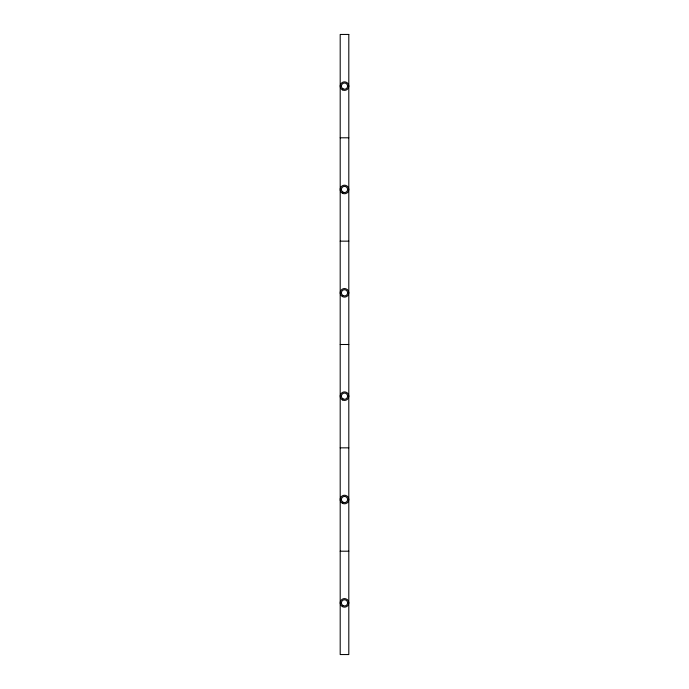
<?xml version="1.0" encoding="UTF-8"?>
<svg xmlns="http://www.w3.org/2000/svg" width="689" height="689" viewBox="0 0 689 689"><rect width="100%" height="100%" fill="white"/><g stroke="black" fill="none" stroke-linecap="round" stroke-linejoin="round"><path stroke-width="1.03" d="M340.194 137.8L348.806 137.8M340.194 241.15L348.806 241.15M340.194 344.5L348.806 344.5M340.194 447.85L348.806 447.85M340.194 551.2L348.806 551.2M348.806 34.45L340.194 34.45L340.194 654.55L348.806 654.55L348.806 34.45M342.347 89.854A4.306 4.306 0 0 0 348.806 86.125A4.306 4.306 0 0 0 342.347 82.396A4.306 4.306 0 0 0 342.347 89.854M342.95 88.812A3.1 3.1 0 0 0 347.601 86.125A3.1 3.1 0 0 0 342.95 83.438A3.1 3.1 0 0 0 342.95 88.812M342.347 193.204A4.306 4.306 0 0 0 348.806 189.475A4.306 4.306 0 0 0 342.347 185.746A4.306 4.306 0 0 0 342.347 193.204M342.95 192.162A3.1 3.1 0 0 0 347.601 189.475A3.1 3.1 0 0 0 342.95 186.788A3.1 3.1 0 0 0 342.95 192.162M342.347 296.554A4.306 4.306 0 0 0 348.806 292.825A4.306 4.306 0 0 0 342.347 289.096A4.306 4.306 0 0 0 342.347 296.554M342.95 295.512A3.1 3.1 0 0 0 347.601 292.825A3.1 3.1 0 0 0 342.95 290.138A3.1 3.1 0 0 0 342.95 295.512M342.347 399.904A4.306 4.306 0 0 0 348.806 396.175A4.306 4.306 0 0 0 342.347 392.446A4.306 4.306 0 0 0 342.347 399.904M342.95 398.862A3.1 3.1 0 0 0 347.601 396.175A3.1 3.1 0 0 0 342.95 393.488A3.1 3.1 0 0 0 342.95 398.862M342.347 503.254A4.306 4.306 0 0 0 348.806 499.525A4.306 4.306 0 0 0 342.347 495.796A4.306 4.306 0 0 0 342.347 503.254M342.95 502.212A3.1 3.1 0 0 0 347.601 499.525A3.1 3.1 0 0 0 342.95 496.838A3.1 3.1 0 0 0 342.95 502.212M342.347 606.604A4.306 4.306 0 0 0 348.806 602.875A4.306 4.306 0 0 0 342.347 599.146A4.306 4.306 0 0 0 342.347 606.604M342.95 605.562A3.1 3.1 0 0 0 347.601 602.875A3.1 3.1 0 0 0 342.95 600.188A3.1 3.1 0 0 0 342.95 605.562"/></g></svg>
